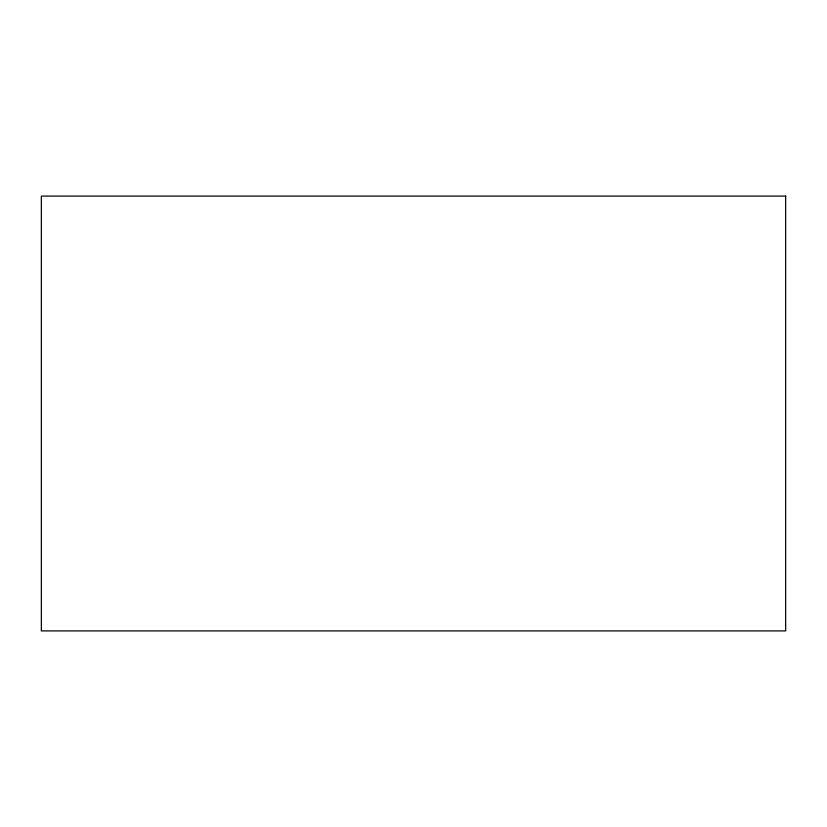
<?xml version="1.0" encoding="UTF-8"?>
<svg xmlns="http://www.w3.org/2000/svg" width="827" height="827" viewBox="0 0 827 827"><rect width="100%" height="100%" fill="white"/><g stroke="black" fill="none" stroke-linecap="round" stroke-linejoin="round"><path stroke-width="1.24" d="M785.65 196.092L41.35 196.092L41.35 630.908L785.65 630.908L785.65 196.092"/></g></svg>
